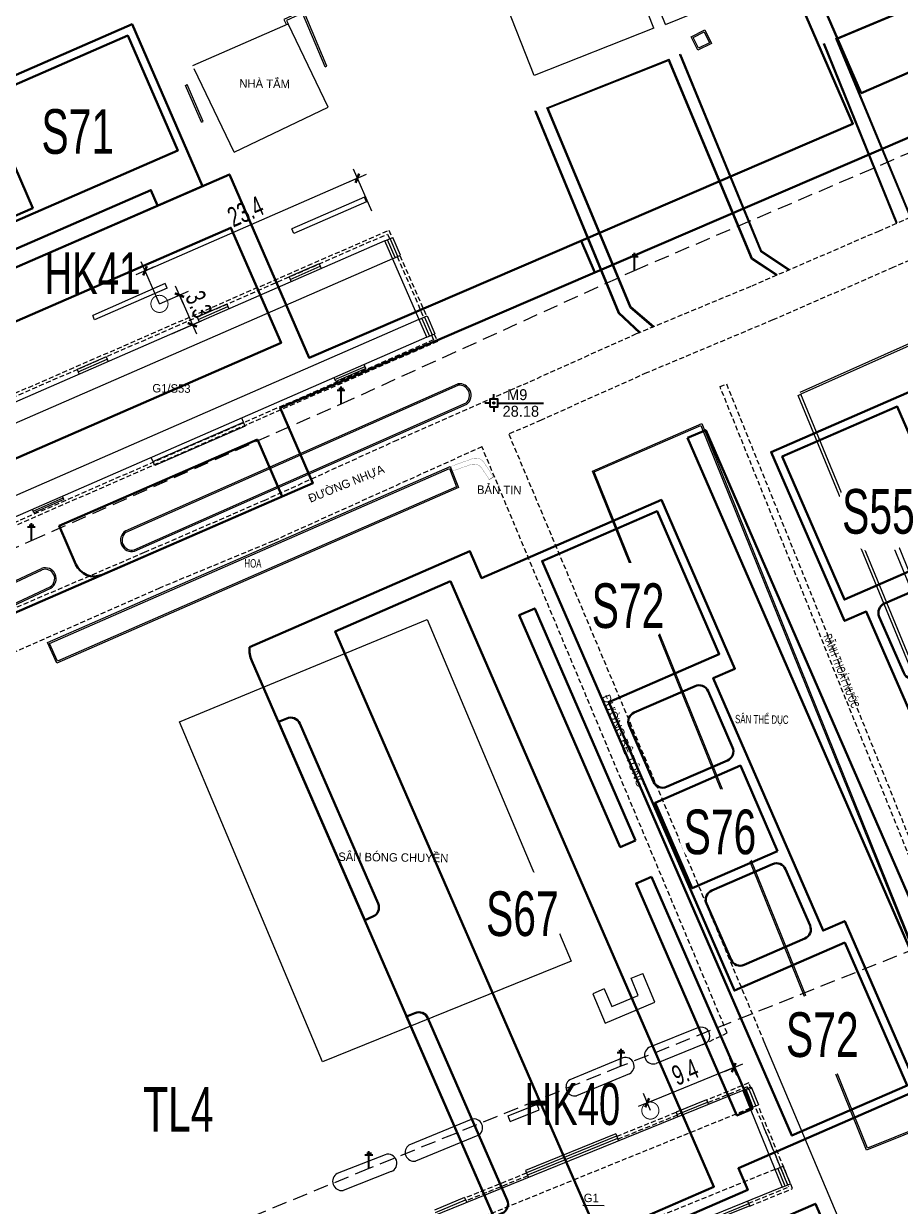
# Model space of a CAD drawing. Header units: inches. Extents: x 496359 to 501064, y 2374078 to 2377203.
# Drawn here: x 498415.7 to 498504.2, y 2376238.9 to 2376358.3 of the extents above; entities that cross this region are included whole.
import ezdxf
from ezdxf.enums import TextEntityAlignment as Align

# ---------------------------------------------------------------- set-up
doc = ezdxf.new("R2010")
doc.units = ezdxf.units.IN
doc.header["$MEASUREMENT"] = 0
doc.linetypes.add('DASHED', pattern=[0.75, 0.5, -0.25])
for name, color, linetype in [('cd', 7, 'Continuous'), ('chu', 6, 'Continuous'), ('MANH', 147, 'Continuous'), ('MOC - DC2', 1, 'Continuous')]:
    doc.layers.add(name, color=color, linetype=linetype)
for name, color, linetype, lineweight in [('EG Text2', 7, 'Continuous', 18), ('ISO', 252, 'Continuous', 20), ('LC Dim', 8, 'Continuous', 18), ('LC Net dam 1', 30, 'Continuous', 30), ('LC Net manh', 239, 'Continuous', 5)]:
    doc.layers.add(name, color=color, linetype=linetype, lineweight=lineweight)
doc.styles.add('dien giai', font='', dxfattribs={"width": 0.8})
doc.styles.add('EG Hai', font='')
doc.styles.add('style1', font='')
doc.styles.get('dien giai').set_extended_font_data('.VnArial NarrowH')
doc.styles.get('EG Hai').set_extended_font_data('.VnArial NarrowH')
doc.styles.get('style1').set_extended_font_data('.VnAvantH')
doc.dimstyles.new('DIM300', dxfattribs={"dimscale": 0.5, "dimtxt": 2, "dimasz": 0.006999999999999999, "dimexe": 1, "dimexo": 0, "dimgap": 0.4, "dimtad": 1, "dimtoh": 1, "dimdec": 1, "dimzin": 1, "dimdsep": 46, "dimtxsty": 'dien giai', "dimblk": 'rowdim', "dimcen": 2.5, "dimclrd": 256, "dimclre": 256, "dimclrt": 2, "dimazin": 0, "dimtfac": 1, "dimtdec": 1, "dimtix": 1, "dimtmove": 2, "dimatfit": 0, "dimldrblk": 'dot leader', "dimfxl": 2, "dimtolj": 1, "dimtzin": 0, "dimlwd": -1, "dimlwe": -1, "dimarcsym": 1})

# ---------------------------------------------------------------- blocks, each defined once
blk = doc.blocks.new('cdien')
at = {"layer": 'cd', "extrusion": (-0.0005186573852502598, 0.0007689855314360053, 0.999999569827792)}
for p, q in [((-0.7965127634761302, 2.784041248790004, -0.002830840675530411), (0.764202508418748, 2.784465769470103, -0.00202169027567578)), ((-0.459985754583613, 3.144412337993913, -0.002933418654703424), (0.4886843127005704, 3.1446703799744, -0.002441582137115539)), ((0, 0), (-0.001049704209435731, 3.504816721539669, -0.002972533856058668))]:
    blk.add_line(p, q, dxfattribs=at)
blk = doc.blocks.new('MOC')
at = {"layer": 'MOC - DC2'}
for points in [[(-0.3999999999650754, 0), (-0.8999999999650754, 0)], [(0, 0.3999999999068677), (0, 0.8999999999068677)], [(0.4000000000232831, 0), (5.02971992577659, 0)], [(0, -0.3999999999068677), (0, -0.8999999999068677)]]:
    blk.add_lwpolyline(points, dxfattribs=at)
blk.add_lwpolyline([(-0.3999999999650754, -0.3999999999068677), (0.4000000000232831, -0.3999999999068677), (0.4000000000232831, 0.3999999999068677), (-0.3999999999650754, 0.3999999999068677)], close=True, dxfattribs=at)
blk.add_circle((0, 0), 0.08684733777688874, dxfattribs=at)
blk = doc.blocks.new('Nền HT mới')
at = {"layer": 'chu', "color": 6, "lineweight": 0, "elevation": -28.37660884582989}
blk.add_lwpolyline([(86.83593699854555, -41.73887448111418), (88.98656588892209, -41.76638144353274)], dxfattribs=at)
at = {"layer": 'MANH', "color": 1, "linetype": 'DASHED', "lineweight": 0, "ltscale": 3, "elevation": -28.37660884582989}
for points in [[(-168.1140522845044, -62.56482511764261), (-148.041446332466, -53.6538078752892), (-128.1698414602388, -44.58520711218807), (-95.89018896611651, -30.64681443065274), (-58.74318896611931, -13.92981443047393), (-28.81618896609416, -1.114814430529805), (3.666811033913291, 13.63718556933236), (31.20181103388768, 25.31418556947392), (62.44381103391515, 39.10918556939941), (92.05397378362704, 52.59126531560105), (119.8372661278163, 64.47791280405727)], [(296.5501003887666, 137.3038621385967), (308.6256717042461, 107.715005951879), (320.9372687472542, 78.75218239793685), (295.2812866328795, 58.9006770201413), (270.4275684173381, 45.08540504094344), (239.6754681673528, 32.37265851576012), (209.7939964049192, 20.25082572078463), (183.9306626702355, 9.59972464474049), (120.589880980614, -15.78127645753193), (90.6886874857637, -27.72484244877342), (65.23246447626025, -38.057124049923), (38.27746444283275, -49.14429930742699), (9.67797595792672, -60.80648998549077), (-18.05310365597961, -71.81673355406019), (-45.97728591854229, -83.1465336392248), (-74.52935717132186, -95.16736007440704)]]:
    blk.add_lwpolyline(points, dxfattribs=at)
at = {"layer": 'MANH', "color": 3, "linetype": 'DASHED', "lineweight": 0, "elevation": -28.37660884582989}
for points in [[(-98.638713735093, -37.35740205790717), (-82.49537188000522, -30.37518253182861), (-70.29444581415282, -25.06378759868312), (-55.31651612568658, -18.51880728924516), (-42.3459438537202, -12.92723256215322), (-29.96829277585039, -7.482086852247448), (-13.22306041302636, -0.06463748548048898), (0.504397392917781, 5.982294562218158), (14.76108287164698, 11.96545302257073), (28.36073019420019, 18.02802093600985), (42.61711679329619, 24.14419409720358), (54.68303068640398, 29.37730931904298), (67.83253812836938, 35.35362708376852), (80.85182030243323, 41.07858976250645), (92.26332963793993, 46.20606562163812), (103.9099954713647, 51.03150932811332), (116.693713293299, 56.55746839888525), (131.7106805241829, 63.02694327565041)], [(123.9450247383838, 55.39311202377212), (118.1336427151155, 52.86775116570425), (106.0070431151007, 47.58140770899263), (93.2586374302673, 42.23601179378238), (82.62393762282318, 37.47963155195248), (79.3644921619607, 36.0582008333331)], [(79.3644921619607, 36.0582008333331), (105.1186826393869, -25.23718634951729)], [(76.65679672535498, 34.78636220650878), (69.09674718574843, 31.37413346575704), (55.58464507828921, 25.27544549707454), (44.12000033067761, 20.528677802944), (29.36316767015251, 13.98987035587561), (16.6999516000551, 8.502373315805016), (1.526464712577763, 1.836884160937188), (-10.85167708212521, -3.490245620774658), (-28.48798058635566, -11.22032451495397), (-40.30091753549186, -16.37866898119319), (-54.26849639380362, -22.43353073350954), (-69.23537582536937, -28.97465205011758), (-80.86277797130879, -34.09236602583769), (-97.07509605591895, -40.97258697595316)], [(98.94430179510255, -25.54024606063831), (101.3995131649472, -24.36655013361815), (76.6511763655626, 34.79979891417679)]]:
    blk.add_lwpolyline(points, dxfattribs=at)
at = {"layer": 'MANH', "lineweight": 0, "elevation": -28.37660884582989}
for points in [[(95.17497522850044, 77.41289543634412), (87.03097199218337, 97.48169162072372)], [(93.99750949856116, 77.01640674652663), (90.86893761816191, 84.96347563894597)], [(119.888987304822, 57.88771235797685), (112.3677748168748, 75.98138204444331), (128.6504348482749, 82.80969913577792), (136.411860603087, 65.08560154954102)], [(119.9813272459478, 57.92609640764204), (112.4983787341671, 75.92771501228344), (128.5983220531534, 82.679407789783), (136.3202584122237, 65.04548872582745)], [(95.17497522850044, 77.41289543634412), (104.899943427944, 81.35932908201721)], [(81.92172291625047, 72.26245697628838), (78.79315103585122, 80.20952586870771)], [(61.0042283579287, 73.1915822787596), (58.6519622082169, 78.79645401978996), (56.66894277767733, 77.90798233909663), (56.92830016860262, 77.38000479335096)], [(60.81981103390444, 73.11418556928766), (58.54681103391795, 78.53018556948882), (56.93981103389979, 77.81018556928393), (57.10781103390491, 77.46818556910512)], [(47.48581103387278, 73.26418556919452), (57.10781103390491, 77.46818556910512)], [(61.12281103391888, 69.06418556947392), (57.10781103390491, 77.46818556910512)], [(93.99750949856116, 77.01640674652663), (81.92172291625047, 72.26245697628838)], [(99.82947392279038, 75.49069610744846), (98.43648123863841, 74.79645451944452), (97.75469754363166, 76.1644504963806), (99.14769022778364, 76.85869208438453), (99.82947392279038, 75.49069610744846)], [(118.4780414184252, 57.33121099457276), (111.1304713236214, 75.43136617722121)], [(118.5706981010781, 57.36882401298863), (111.2231280062742, 75.46897919563708)], [(96.60690087511193, 74.37181856570896), (96.69938798819658, 74.40984663315248)], [(96.60690087511193, 74.37181856570896), (104.7675471071316, 54.52451468858999), (107.612527863942, 52.61328645603862)], [(96.69938798819658, 74.40984663315248), (104.8484963073324, 54.5906038260473), (107.6682919321511, 52.6962947006723)], [(51.63467362215033, 64.53124033980203), (47.61967362213636, 72.93524033943322)], [(60.81981103390444, 73.11418556928766), (61.0042283579869, 73.1915822787596)], [(83.19916541170551, 69.00485315308106), (95.5486434946697, 73.88931331545245)], [(83.33070632862382, 68.94934245752302), (95.49424575717876, 73.76026024477687)], [(106.3853071350068, 52.06988035788891), (103.87487303955, 53.73356005124879), (95.49424575717876, 73.76026024477687)], [(106.4405483791534, 52.15323745081332), (103.9554078060946, 53.80015497556087), (95.5486434946697, 73.88931331545245)], [(46.73981103388815, 71.25418556941804), (46.92323841597408, 71.33390003204477)], [(48.35081103392167, 67.54718556948137), (46.73981103388815, 71.25418556941804)], [(48.5342384159494, 67.6269000321081), (46.92323841591588, 71.33390003204477)], [(51.63467362215033, 64.53124033980203), (61.12281103391888, 69.06418556947392)], [(81.99949311482942, 68.64078246144709), (82.09190730954742, 68.67898739030716)], [(81.99949311482942, 68.64078246144709), (90.41525144799834, 48.28384030744564), (92.5720492068258, 46.24360107764733)], [(82.09190730960563, 68.67898739030716), (90.49949958496018, 48.34179817600307), (92.64076963899879, 46.31624749669936)], [(93.92454576213368, 46.8378717535561), (91.62863605632901, 48.8143961335918), (83.19916541170551, 69.00485315308106)], [(93.9897884279535, 46.91365694062915), (91.71180388884841, 48.87474973401186), (83.33070632856561, 68.94934245752302)], [(48.35081103392167, 67.54718556948137), (48.5342384159494, 67.6269000321081)], [(64.79961738043221, 59.95879421331119), (57.47361738043128, 56.77679421328139)], [(64.99881103390817, 59.50018556922805), (64.79961738043221, 59.95879421331119)], [(64.99881103390817, 59.50018556922805), (57.67281103390724, 56.31818556919825)], [(57.67281103390724, 56.31818556919825), (57.47361738043128, 56.77679421328139)], [(66.84401791298751, 55.5589264747141), (20.98701791296935, 35.56292647443843)], [(66.84401791298751, 55.5589264747141), (67.66899780795666, 55.91865995008629)], [(71.0858110339077, 45.83118556946647), (66.84401791298751, 55.5589264747141)], [(67.90219581692236, 53.88275359379259), (67.11901121150458, 55.67883763270584)], [(68.17718911503198, 54.00266475271565), (67.3940045096142, 55.7987487916289)], [(68.4521824131416, 54.12257591117304), (67.66899780795666, 55.91865995008629)], [(67.62720251823066, 53.76284243580085), (21.7702025182125, 33.76684243552518)], [(67.62720251881274, 53.76284243533519), (68.45218241360726, 54.12257591070738)], [(60.23200349859417, 53.24905538879466), (57.18896750070144, 51.92213588202503)], [(57.29399318068045, 51.68127958098557), (60.33702917863138, 53.00819908682388)], [(60.23200349859417, 53.24905538879466), (60.44205485855218, 52.76734278531876)], [(57.18896750070144, 51.92213588249069), (57.39901886065945, 51.44042327901479)], [(44.67587239697332, 51.25503233861309), (37.3708723969803, 48.04903233837467)], [(44.87681103387604, 50.79718556948137), (37.57181103388302, 47.59118556924295)], [(44.87681103387604, 50.79718556948137), (44.67587239703153, 51.25503233861309)], [(50.91744507966087, 49.18743098801133), (47.90208362311114, 47.87257899850738)], [(48.00710930303194, 47.63172269700226), (51.02247075963987, 48.94657468604055)], [(50.91744507966087, 49.18743098801133), (51.12749643961888, 48.70571838453543)], [(37.57181103388302, 47.59118556924295), (37.37087239703851, 48.04903233837467)], [(47.90208362305293, 47.87257899850738), (48.11213498301095, 47.39086639503148)], [(70.30262642872276, 47.62726960837972), (71.12760632351728, 47.98700308375192)], [(70.57761972683238, 47.74718076683712), (71.36080433201732, 45.95109672792387)], [(70.85261302517483, 47.86709192529452), (71.63579763035978, 46.07100788638127)], [(71.12760632351728, 47.98700308375192), (71.91079092870223, 46.190919044373)], [(127.6452126661361, 48.71160779096317), (108.7508957142172, 40.27227215090898)], [(127.9089940931344, 48.61038455780727), (108.8324611195758, 40.08966030966621)], [(70.30262642866455, 47.62726960837972), (24.44562642864639, 27.63126960810405)], [(71.0858110339077, 45.83118556946647), (25.22881103388954, 25.8351855691908)], [(71.0858110339077, 45.83118556946647), (71.91079092870223, 46.190919044373)], [(38.73678774299788, 43.87604070728776), (35.79353488370998, 42.59263175813612)], [(35.8985605638054, 42.35177545616534), (38.84181342291868, 43.63518440531698)], [(38.73678774293967, 43.87604070728776), (38.94683910289768, 43.39432810381186)], [(64.94702246308316, 42.70198544295636), (64.78127884195874, 43.08208672510591)], [(35.7935348838264, 42.59263175813612), (36.00358624378441, 42.11091915466022)], [(61.82335872069689, 41.5660951053178), (64.86415065249184, 42.89203608403113)], [(64.94702246296674, 42.70198544295636), (61.90623053140462, 41.37604446424302)], [(40.6920695988274, 26.30505298631397), (74.23106959881716, 41.14105298597497)], [(40.76473690383591, 26.17317709088456), (74.27124946151616, 40.99480624770877)], [(61.90623053122999, 41.37604446424302), (61.74048691016378, 41.75614574592691)], [(108.5551135892792, 39.97529970662799), (108.8324611195758, 40.08966030966621)], [(143.9259355788863, -45.80607857979703), (108.5551135892792, 39.97529970662799)], [(144.2032831092411, -45.69171797675881), (108.8324611195758, 40.08966030966621)], [(41.55411666876626, 24.38866591168699), (75.06062922528236, 39.21029506804553)], [(41.60281103390025, 24.24618556950372), (75.14181103389001, 39.08218556916472)], [(43.45402597455995, 33.29443811852616), (52.58609288669413, 37.27648687822875)], [(52.76484335138684, 36.86655688932296), (52.40734242194321, 37.6864168676002)], [(52.76484335121222, 36.86655688932296), (43.63277643931087, 32.88450812962037)], [(43.63277643931087, 32.88450812962037), (43.27527550986724, 33.70436810743195)], [(31.35755429958681, 28.30420475540814), (34.3885853698639, 29.6258894982202)], [(34.4631181157356, 29.45496290637311), (31.43208704574954, 28.13327816309538)], [(34.4631181157356, 29.45496290637311), (34.31405262352655, 29.79681609099862)], [(31.43208704569133, 28.13327816309538), (31.28302155354049, 28.47513134725523)], [(117.8017019807639, 25.71021115960684), (118.2647443931246, 25.89886885037777)], [(121.170239903212, 17.44245425326881), (117.8017019807639, 25.71021115960684)], [(121.633282315689, 17.63111194403973), (118.264744393241, 25.89886885037777)], [(16.14121290855564, 14.98899546912071), (32.21935943630979, 22.51280545717236)], [(16.20478915382864, 14.85313502228018), (32.28293568158279, 22.37694501033184)], [(17.01008826087218, 13.13223602803555), (33.08823478862632, 20.6560460160872)], [(17.07366450614518, 12.99637558119503), (33.15181103389932, 20.52018556924668)], [(87.83009786141793, -20.40268468163777), (89.08435373148404, -23.36196756973732), (94.08885261224805, -21.24379761662203), (92.88476127648482, -18.3501616591202)], [(88.99601591146074, -19.90852457150686), (89.75635656237591, -21.70246720412615), (92.43616182514688, -20.56823116453234), (91.7156251474562, -18.83665916748214)], [(91.7156251474562, -18.83665916748214), (92.88476127648482, -18.3501616591202)], [(88.99601591146074, -19.90852457150686), (87.83009786141793, -20.40268468163777)], [(98.51745095424576, -23.80564513854551), (93.49398963008298, -25.84256593376267)], [(98.94430179510255, -25.54024606063831), (94.25029607909255, -27.44357869081068)], [(105.1186826393869, -25.23718634951729), (114.7621471840002, -48.09438741538543)], [(90.8725185351841, -26.87912432435769), (85.5188459353567, -29.08683596603441)], [(91.537897480016, -28.49576617084313), (86.1842248801886, -30.70347781251985)], [(102.9930501810786, -30.15567323477808), (103.8268745938012, -29.81694495357442)], [(103.8268745938012, -29.81694495357442), (104.5630120830656, -31.62904462922234)], [(102.9930501810786, -30.15567323477808), (69.07103766629461, -43.93596658954266)], [(102.9930501810786, -30.15567323477808), (106.9677969209779, -39.94003741215784)], [(103.2709916519862, -30.04276380786541), (104.0071291414251, -31.85486348397899)], [(103.5489331228937, -29.92985438048709), (104.2850706120998, -31.74195405660066)], [(79.28994215332659, -32.71447027480099), (82.21389775077569, -31.56377106817308)], [(79.51375443657616, -33.28318290976677), (82.43771003402526, -32.13248370313886)], [(82.43771003402526, -32.13248370313886), (82.2138977508921, -31.56377106817308)], [(99.31946944073297, -31.10644704388324), (96.24550022953645, -32.35519953077528)], [(96.34256669873594, -32.58654857572037), (99.41653590999067, -31.33779608882833)], [(99.31946944073297, -31.10644704388324), (99.51360237930658, -31.5691451328421)], [(103.7291876705176, -31.96777291089165), (104.5630120830656, -31.62904462922234)], [(75.57530610595586, -33.08276068052146), (69.28725137404854, -35.6757865651125)], [(79.51375443657616, -33.28318290976677), (79.28994215332659, -32.71447027480099)], [(96.24550022953645, -32.35519953077528), (96.43963316811005, -32.8178976201998)], [(90.15548632684386, -34.54645898105446), (81.05236240098475, -38.24446239653844)], [(90.15548632684386, -34.54645898105446), (90.44290421583446, -35.25397608388084)], [(76.24068505078776, -34.6994025270069), (69.95263031888044, -37.29242841159794)], [(90.24957751617058, -34.77807687368113), (81.14645359036967, -38.47608028916511)], [(90.3436687055555, -35.00969476584214), (81.2405447797546, -38.70769818132612)], [(66.89261866867764, -36.64824078330639), (62.05388170225069, -38.55151311546433)], [(106.2316594313643, -38.1279377355786), (107.0654838439123, -37.78920945390928)], [(107.2457383916526, -39.82712798431385), (106.5096009022136, -38.01502830820027)], [(107.5236798623273, -39.71421855740118), (106.7875423731211, -37.90211888128761)], [(107.8016213331766, -39.60130913002286), (107.0654838439123, -37.78920945390928)], [(67.48682673671738, -38.35597986547145), (62.64808977023222, -40.25925219716373)], [(81.05236240086833, -38.24446239653844), (81.33978028991714, -38.95197949936482)], [(106.9677969209779, -39.94003741215784), (73.04578440619389, -53.72033076692242)], [(106.9677969208615, -39.94003741215784), (107.8016213331766, -39.60130913002286)], [(74.90575130261004, -40.9836423504712), (71.86806504283322, -42.25815584748852)], [(71.9651315119163, -42.48950489243362), (75.00281777169312, -41.21499139495063)], [(74.90575130261004, -40.9836423504712), (75.11440237064835, -41.48094307264182)], [(100.5070491369161, -42.8354147202881), (103.5808189323334, -41.58674324262756)], [(103.6752439520251, -41.81918290309477), (103.4863939125253, -41.35430358262602)], [(103.6752439520251, -41.81918290309477), (100.6014741564913, -43.06785438028965)]]:
    blk.add_lwpolyline(points, dxfattribs=at)
for points in [[(99.6283148953271, 75.55803885538262), (98.50382398633974, 74.9976135468496), (97.95585657109496, 76.09710774844643), (99.08034748008231, 76.65753305697945)], [(115.4685741052426, -36.18044763902071), (87.79955290433008, 32.33401900757235), (98.8399741488438, 37.1442148186652), (126.6115999207877, -31.71459221426267)], [(115.5516396537469, -35.98555877391118), (87.99330775021099, 32.25481728878003), (98.75853405887483, 36.9451135512827), (126.4162595936259, -31.63128169538322)], [(73.45710260188662, 32.78148333164063), (74.2843162263789, 30.68173224613201), (33.75240218057752, 12.96365185449031), (32.80271254608397, 15.02696632355583)], [(73.37456561724412, 32.58175754355398), (74.09176298126567, 30.76126535277945), (33.82714121795016, 13.16002884175759), (33.00293070672069, 14.95072488760707)], [(85.66709871218063, -17.10475204424802), (60.55681709759392, -27.28744570730123), (46.14760172943807, 7.035642986131279), (71.13767101336725, 17.35888555733618)]]:
    blk.add_lwpolyline(points, close=True, dxfattribs=at)
at = {"layer": 'MANH', "color": 5, "linetype": 'DASHED', "lineweight": 0, "elevation": -28.37660884582989}
for points in [[(20.23322485684639, 35.23423410574105), (19.90453248814902, 35.98802716186401), (67.2691186004713, 56.64141189953443), (67.59781096916868, 55.88761884341147)], [(20.50821815507243, 35.35414526419845), (20.29943694477424, 35.83294502221179), (67.11403646058625, 56.24650744296741), (67.32281767088443, 55.76770768495408)], [(68.10600227636041, 53.97162364557516), (70.78142618650327, 47.8360508186197)], [(68.38099557458645, 54.09153480403256), (71.05641948478751, 47.9559619770771)], [(71.83960409026349, 46.15987793769818), (72.16538544424566, 45.41276073683184), (24.80393777700829, 24.752178575789), (24.47501797770838, 25.50649320049342)], [(71.56461079174642, 46.03996677970645), (71.77049920760783, 45.56780109223109), (24.95900169399556, 25.14712482312825), (24.75001127599262, 25.62640435895082)], [(137.7710178493335, -51.22290714602786), (100.6805949793825, 40.85597841017079), (101.3292255031456, 41.13570585515481), (138.4196483731548, -50.94317970057818)], [(103.8411432835901, -30.02233850262928), (103.5871914061181, -29.40994114713612), (99.33178553038033, -31.13580131582785)], [(103.8411432834737, -30.02233850262928), (103.5871914060017, -29.40994114713612), (99.33178553038033, -31.13580131582785)], [(103.5633191939023, -30.13555147085208), (103.4240969713474, -29.79982124600429), (99.44786179543462, -31.41245846874881)], [(103.6789899830519, -41.82840425293762), (108.0068651859228, -40.06785224942359), (104.5922198589005, -31.83353719446677)], [(103.6789899829355, -41.82840425293762), (108.0068651858064, -40.06785224942359), (104.5922198587841, -31.83353719446677)], [(106.8354329320182, -38.02615586301181), (104.3143957690963, -31.94675016315523)], [(96.25708262512217, -32.38280511094126), (90.26394181070373, -34.81343648215625)], [(96.37315889029287, -32.65946226386222), (90.37685125635926, -35.09137799829114)], [(107.5175011038127, -39.67314940184224), (104.9964639408909, -33.59374370152)], [(81.15870443144104, -38.50623735232148), (74.92676192918316, -41.03371925517786)], [(81.15870443132462, -38.50623735232148), (74.92676192918316, -41.03371925517786)], [(81.27161387686374, -38.78417886845637), (75.04283819406282, -41.31037640856448)], [(103.5657791461608, -41.55058539431411), (107.6141645063226, -39.90404375787693), (107.5865095073286, -39.83735455531496)], [(103.5657791460444, -41.55058539431411), (107.6141645062062, -39.90404375787693), (107.5865095072122, -39.83735455531496)]]:
    blk.add_lwpolyline(points, dxfattribs=at)
at = {"layer": 'MANH', "lineweight": 0, "const_width": 0.02, "elevation": -28.37660884582989}
blk.add_lwpolyline([(77.81218642328622, 31.74370064301547), (76.86948153644789, 33.18826787866783, 0.3471760060245272), (75.69475275441528, 33.58316349791494), (73.45710260188662, 32.78148333164063), (73.64046194003186, 32.31605462212246), (75.49176489224647, 32.97931865271312, -0.347176006042426), (76.6664936744537, 32.58442303346601), (77.3934601657138, 31.47044559516144)], format="xyb", dxfattribs=at)
at = {"layer": 'MANH', "lineweight": 0, "const_width": 0.05, "elevation": -28.37660884582989}
blk.add_lwpolyline([(77.3934601657138, 31.47044559516144), (77.81218642328622, 31.74370064301547)], dxfattribs=at)
at = {"layer": 'MANH', "linetype": 'DASHED', "lineweight": 0, "elevation": -28.37660884582989}
for points in [[(103.7291876705176, -31.96777291089165), (69.8071751557336, -45.7480662661219)], [(106.2316594314807, -38.1279377355786), (72.3096469167549, -51.90823109080884)]]:
    blk.add_lwpolyline(points, dxfattribs=at)
at = {"layer": 'MANH', "lineweight": 0}
for centre, radius, start, end in [((74.38280295307504, 39.97730507835877, -0.04860884582988945), 1.173597973445519, 310.2959613224001, 97.42851054468322), ((74.38280295307504, 39.97730507835877, -0.04860884582988945), 1.023597973445519, 311.4678510638464, 96.25662087134614), ((41.32242631848658, 25.35302445799243, -0.04860884582988945), 1.141800294603896, 123.5093222597845, 284.215149615245), ((41.32242631848658, 25.35302445799243, -0.04860884582988945), 0.9918002946038958, 124.2150153807496, 284.215149615245), ((32.58491113497166, 21.46938480943572, -28.37660884582989), 1.105601507107208, 300.8473446432219, 109.3073847670272), ((32.58491113497166, 21.46938480943572, -28.37660884582989), 0.9556015071072078, 300.8473446432219, 109.3073847670272), ((98.76599386218459, -24.66430388349909, 0.995391154170111), 0.8939062686092394, 281.5059971941708, 106.1433412250534), ((93.95286726218637, -26.60493870643768, 1.04139115417011), 0.8898207264304763, 121.0440362513523, 289.5273635414014), ((91.13848591200531, -27.71490678988266, 1.052391154170113), 0.877080939898485, 297.0898600084726, 107.6524021200653), ((86.02988018613996, -29.82175358110908, 0.9923911541701109), 0.8951312226812675, 124.8133084115026, 279.9289537230785), ((75.84127348277707, -33.91854314604643, 30.81539115417012), 0.877080939898485, 297.0898600084726, 107.6524021200653), ((69.7982856248318, -36.41070418018717, 1.159391154170113), 0.8951312226812675, 124.8133084115026, 279.9289537230785), ((67.16955425742071, -37.50912793824318, 1.054391154170112), 0.9043340164883956, 290.5384266993877, 107.8322709973057), ((62.50708570762527, -39.35106764832381, 1.054391154170112), 0.9190654610664845, 119.5454591824967, 278.8252385068246)]:
    blk.add_arc(centre, radius, start, end, dxfattribs=at)
at = {"layer": 'MOC - DC2', "lineweight": 0}
for p in [(77.85081103392167, 39.20418556913864, -0.1966088458298891), (77.85281103390025, 39.20418556913864, -0.1836088458298875)]:
    blk.add_point(p, dxfattribs=at)
at = {"layer": 'cd', "lineweight": 0, "xscale": 0.5, "yscale": 0.5, "zscale": 0.5}
for p, rotation in [((92.05397378362704, 52.59126531560105, -0.5446088458298881), 0.152441407077486), ((62.44381103391515, 39.10918556939941, -0.1786088458298885), 0.152441407077486), ((31.20181103388768, 25.31418556947392, -0.06160884582988757), 0.152441407077486), ((90.6886874857637, -27.72484244877342, 1.135391154170112), 359.2672157837458), ((65.23246447626025, -38.057124049923, 1.140391154170111), 359.2672157837458)]:
    blk.add_blockref('cdien', p, dxfattribs=dict(at, rotation=rotation))
at = {"layer": 'MOC - DC2', "lineweight": 0}
blk.add_blockref('MOC', (77.85281103390025, 39.20418556913864, -0.1836088458298875), dxfattribs=at)
at = {"layer": 'chu', "color": 6, "lineweight": 0, "style": 'style1'}
for s, rotation, p in [('nhµ t¾m', 359.2672157837458, (52.16577201866767, 71.03467685863507, -1.619608845829887)), ('G1/S53', 359.2672157837458, (43.38973861147406, 40.27747146872935, -28.37660884582989)), ('§¦êNG NHùA ', 22.16117876142065, (59.34586010920339, 29.12783603318167, -28.37660884582989)), ('b¶n tin', 359.2672157837458, (76.15307655802917, 30.04624722333756, -28.37660884582989)), ('§¦êNG B£ T¤NG', 291.3378772764211, (88.75085711019801, 9.578907298335253, -28.37660884582989)), ('S¢N BãNG CHUYÒN', 359.2672157837458, (62.14923861751322, -7.00037128623444, -28.37660884582989)), ('G1', 359.2672157837458, (86.92524464027247, -41.42545917868483, -28.37660884582989))]:
    blk.add_text(s, height=0.85, rotation=rotation, dxfattribs=at).set_placement(p)
at = {"layer": 'chu', "color": 6, "lineweight": 0, "style": 'style1', "width": 0.7}
for s, rotation, p in [('HOA', 359.2672157837458, (52.67992777168274, 22.6107666845819, -28.37660884582989)), ('R·NH THO¸T N¦íC', 291.3746522492688, (111.102904917735, 15.68635893421379, -28.37660884582989)), ('S¢N THÓ DôC', 359.2672157837458, (102.197294119168, 6.886160093770741, -28.37660884582989))]:
    blk.add_text(s, height=0.85, rotation=rotation, dxfattribs=at).set_placement(p)
at = {"layer": 'MOC - DC2', "lineweight": 0, "style": 'style1'}
for s, p in [('M9', (79.19293372461561, 39.49723379541319, -0.1836088458298875)), ('28.18', (78.73947835824674, 37.8159801246984, -0.1836088458298875))]:
    blk.add_text(s, height=1.1, dxfattribs=at).set_placement(p)
blk = doc.blocks.new('rowdim')
blk.add_line((-200, 7.105427357601002e-15), (200, 7.105427357601002e-15))
at = {"const_width": 50}
blk.add_lwpolyline([(-70.71067811865474, -70.71067811865474), (70.71067811865476, 70.71067811865476)], dxfattribs=at)
blk = doc.blocks.new('*D333')
at = {"layer": 'Defpoints', "color": 0, "transparency": 16777216}
for p in [(498487.3563162413, 2376252.911192539), (498487.6754878411, 2376252.125509482), (498478.9463429808, 2376248.579429283)]:
    blk.add_point(p, dxfattribs=at)
at = {"layer": 'LC Dim', "transparency": 16777216}
for p, q in [((498487.6754878411, 2376252.125509482), (498486.9799514838, 2376253.837664108)), ((498478.6318037388, 2376249.366994163), (498487.3516838836, 2376252.909310715)), ((498478.9463429808, 2376248.579429283), (498478.2508066235, 2376250.291583909))]:
    blk.add_line(p, q, dxfattribs=at)
at = {"layer": 'LC Dim', "transparency": 16777216, "xscale": 0.005, "yscale": 0.005, "zscale": 0.005}
for p, rotation in [((498487.3563162413, 2376252.911192539), 22.10868832449132), ((498478.627171381, 2376249.365112339), 202.1086883244914)]:
    blk.add_blockref('rowdim', p, dxfattribs=dict(at, rotation=rotation))
at = {"layer": 'LC Dim', "color": 2, "transparency": 16777216, "insert": (498482.4568745509, 2376252.454803782), "char_height": 2, "attachment_point": 5, "rotation": 22.10868832449132, "style": 'dien giai'}
blk.add_mtext('\\A1;9.4', dxfattribs=at)
blk = doc.blocks.new('dot leader')
at = {"const_width": 50}
blk.add_lwpolyline([(-25, 0, 1), (25, 0, 1)], format="xyb", close=True, dxfattribs=at)
blk = doc.blocks.new('*D346')
at = {"layer": 'Defpoints', "color": 0, "transparency": 16777216}
for p in [(498449.3789553239, 2376342.661849706), (498450.8345545469, 2376339.3237114), (498429.4072185791, 2376329.980295781)]:
    blk.add_point(p, dxfattribs=at)
at = {"layer": 'LC Dim', "transparency": 16777216}
for p, q in [((498427.9562025778, 2376333.320432606), (498449.3743721023, 2376342.659851187)), ((498450.8345545469, 2376339.3237114), (498448.9792514625, 2376343.578494034)), ((498429.4072185791, 2376329.980295781), (498427.5519154947, 2376334.235078415))]:
    blk.add_line(p, q, dxfattribs=at)
at = {"layer": 'LC Dim', "transparency": 16777216, "xscale": 0.005, "yscale": 0.005, "zscale": 0.005}
for p, rotation in [((498449.3789553239, 2376342.661849706), 23.5596667337959), ((498427.9516193562, 2376333.318434087), 203.5596667337959)]:
    blk.add_blockref('rowdim', p, dxfattribs=dict(at, rotation=rotation))
at = {"layer": 'LC Dim', "color": 2, "transparency": 16777216, "insert": (498438.0969771568, 2376339.293452562), "char_height": 2, "attachment_point": 5, "rotation": 23.559666733795893, "style": 'dien giai'}
blk.add_mtext('\\A1;23.4', dxfattribs=at)
blk = doc.blocks.new('*D347')
at = {"layer": 'Defpoints', "color": 0, "transparency": 16777216}
for p in [(498429.4072185791, 2376329.980295781), (498430.7118709112, 2376326.988325287), (498432.7280240048, 2376327.867471268)]:
    blk.add_point(p, dxfattribs=at)
at = {"layer": 'LC Dim', "transparency": 16777216}
for p, q in [((498429.4072185791, 2376329.980295781), (498432.3400160001, 2376331.259145623)), ((498431.4253701919, 2376330.85485854), (498432.7260254856, 2376327.872054489)), ((498430.7118709112, 2376326.988325287), (498433.6446683322, 2376328.26717513))]:
    blk.add_line(p, q, dxfattribs=at)
at = {"layer": 'LC Dim', "transparency": 16777216, "xscale": 0.005, "yscale": 0.005, "zscale": 0.005}
for p, rotation in [((498431.4233716727, 2376330.859441762), 113.5596667332748), ((498432.7280240048, 2376327.867471268), 293.5596667332748)]:
    blk.add_blockref('rowdim', p, dxfattribs=dict(at, rotation=rotation))
at = {"layer": 'LC Dim', "color": 2, "transparency": 16777216, "insert": (498433.3790085047, 2376329.931766699), "char_height": 2, "attachment_point": 5, "rotation": 293.5596667332748, "style": 'dien giai'}
blk.add_mtext('\\A1;3.3', dxfattribs=at)

msp = doc.modelspace()

# ---------------------------------------------------------------- linework, layer by layer
at = {"layer": 'LC Net dam 1'}
for points in [[(498566.7538984325, 2376377.468020435), (498564.152776825, 2376376.336100973), (498556.8985626468, 2376393.006097273), (498554.1890003849, 2376391.826988135), (498546.2883745632, 2376409.98242165), (498529.2516084112, 2376402.568601734), (498530.2052666912, 2376400.377119706), (498504.7326189048, 2376389.292291647), (498503.7789606247, 2376391.483773675), (498486.7421944726, 2376384.069953759), (498494.6428202945, 2376365.914520244), (498492.1349851606, 2376364.823195876), (498499.3909195958, 2376348.149246469), (498471.9497484446, 2376336.349301678), (498473.3463375097, 2376333.139976177), (498505.1052808123, 2376346.796600945), (498508.3155842104, 2376339.419406882), (498512.5475333432, 2376341.348360585), (498569.2620033376, 2376366.742654558, 0.4111373137576501), (498570.2785179862, 2376369.366042076)], [(498439.296055913, 2376316.278069825), (498419.2883925866, 2376307.571416724), (498420.9806187782, 2376303.682724764, 0.4142135623745352), (498423.6125451235, 2376302.646885147), (498441.7863254684, 2376310.555494884)], [(498505.8338489066, 2376292.222388854), (498511.9681308389, 2376294.891819259, 0.4142135623752672), (498512.4860506477, 2376296.207782432), (498510.0161035695, 2376301.883656846, 0.4142135623729086), (498508.7001403968, 2376302.401576655), (498502.5658584645, 2376299.732146251, 0.4142135623718276), (498502.0479386558, 2376298.416183078), (498504.5178857339, 2376292.740308663, 0.4142135623723833)], [(498450.1172144391, 2376267.785556813), (498441.4105613385, 2376287.79322014), (498442.2449780948, 2376288.15632987, -0.4142135623730815), (498443.5609412675, 2376287.638410062), (498451.4695510042, 2376269.464629716, -0.4142135623740037), (498450.9516311955, 2376268.148666544)], [(498463.1452723555, 2376237.847417143), (498454.3508344849, 2376258.056807597), (498455.1852512413, 2376258.419917328, -0.4142135623707277), (498456.5012144138, 2376257.901997519), (498464.4976089206, 2376239.526490046, -0.4142135623787375), (498463.9796891119, 2376238.210526873)], [(498480.1668044711, 2376218.555830504), (498478.1462362949, 2376217.67654941), (498475.0526013603, 2376224.785642365), (498491.5608421907, 2376231.969466077, 0.4142137002756705), (498492.5966814324, 2376234.601393286), (498491.399615467, 2376237.352216331), (498495.5992139939, 2376239.179738462), (498496.7962807107, 2376236.428913691, 0.4142134244698344), (498499.4282066803, 2376235.393074937), (498525.2398513742, 2376246.625422894), (498531.2671646768, 2376232.77481303), (498519.9432034501, 2376227.847011091), (498520.8968654102, 2376225.655520606), (498484.0541443224, 2376209.622824206)]]:
    msp.add_lwpolyline(points, format="xyb", close=True, dxfattribs=at)
for points in [[(498561.3213396387, 2376377.830411335), (498500.2255281153, 2376351.243596666), (498495.1659331879, 2376362.870414767), (498556.2617447113, 2376389.457229437)], [(498380.5830751971, 2376299.452838907), (498441.6788867205, 2376326.039653577), (498436.6192917931, 2376337.666471679), (498375.5234802697, 2376311.079657009)]]:
    msp.add_lwpolyline(points, close=True, dxfattribs=at)
msp.add_lwpolyline([(498378.7366460973, 2376317.930827882), (498378.0582845315, 2376319.48968519), (498428.5358204521, 2376341.455788251), (498429.2141820177, 2376339.896930942)], dxfattribs=at)
at = {"layer": 'LC Net dam 1', "const_width": 0.1}
for points in [[(498428.5436197067, 2376329.980295781, 1), (498430.2708174513, 2376329.980295781, 1)], [(498478.0827441085, 2376248.579429283, 1), (498479.8099418531, 2376248.579429283, 1)]]:
    msp.add_lwpolyline(points, format="xyb", close=True, dxfattribs=at)

# ---------------------------------------------------------------- block references
at = {"layer": 'LC Net manh'}
msp.add_blockref('Nền HT mới', (498385.2951889661, 2376280.772814431, 2.924608845829887), dxfattribs=at)

# ---------------------------------------------------------------- texts
at = {"layer": 'EG Text2', "style": 'EG Hai', "width": 0.8}
for s, p in [('hk41', (498422.6437296949, 2376333.080546321, 112.2880040927175)), ('hk40', (498471.0733659518, 2376249.239795842, 112.2880040927175))]:
    msp.add_text(s, height=4.224421042167349, rotation=1.85823553869546e-09, dxfattribs=at).set_placement(p, align=Align.MIDDLE_CENTER)

# ---------------------------------------------------------------- dimensions: what is measured, and where the dimension line sits
at = {"layer": 'LC Dim'}
for p1, p2, distance, picture, middle in [((498429.407218579, 2376329.980295781, -25.452), (498450.8345545468, 2376339.3237114, -25.452), 3.6416941727789567, '*D346', (498438.0969771568, 2376339.293452562, -25.452)), ((498429.407218579, 2376329.980295781, -25.452), (498430.7118709112, 2376326.988325287, -25.452), 2.199493339935371, '*D347', (498433.3790085047, 2376329.931766699, -25.452)), ((498478.9463429808, 2376248.579429283, -25.452), (498487.6754878411, 2376252.125509482, -25.452), 0.8480379570345528, '*D333', (498482.4568745509, 2376252.454803782, -25.452))]:
    dim = msp.add_aligned_dim(p1=p1, p2=p2, distance=distance, dimstyle='DIM300', override={"dimscale": 1, "dimasz": 0.005, "dimpost": ''}, dxfattribs=at)
    dim.commit()
    dim.dimension.update_dxf_attribs({"geometry": picture, "text_midpoint": middle})

# ---------------------------------------------------------------- next in the draw order: wipeouts: each hides what was drawn before it
at = {"ltscale": 500}
for points, z in [([(498418.2498130077, 2376344.437649626), (498417.78388130746, 2376344.9880513647), (498417.5320571843, 2376345.388410309), (498417.298736808, 2376345.8825729787), (498417.12916432513, 2376346.4097090117), (498417.03600948164, 2376346.903191993), (498417.0028533995, 2376347.34320686), (498417.0234502051, 2376347.8698412506), (498417.084325194, 2376348.2738988777), (498417.24228869006, 2376348.848785105), (498417.36741682637, 2376349.1634262893), (498417.59080726467, 2376349.596728329), (498417.8562834443, 2376349.993317608), (498418.23628010455, 2376350.431251354), (498418.6415486103, 2376350.789435136), (498419.1126206059, 2376351.1068174574), (498419.5682684956, 2376351.335770095), (498420.00339847215, 2376351.49496998), (498420.39767304785, 2376351.5948251826), (498420.9039949467, 2376351.666015331), (498421.3368069674, 2376351.6782343476), (498421.74971951265, 2376351.648561409), (498422.2893109202, 2376351.547351688), (498422.7010131976, 2376351.419496738), (498423.08383309183, 2376351.2571613626), (498423.6719274755, 2376350.912052675), (498423.93209219375, 2376350.714370125), (498424.229881069, 2376350.4447834897), (498424.48360889376, 2376350.1688027508), (498424.7480646835, 2376349.819057153), (498424.9942160496, 2376349.4075404797), (498425.15370272985, 2376349.067085459), (498425.2817919104, 2376348.715735032), (498425.39740503527, 2376348.263668234), (498425.45703737496, 2376347.8619546825), (498425.47496090067, 2376347.281451041), (498425.41787539335, 2376346.730025209), (498425.3203677713, 2376346.2961993697), (498425.2051922196, 2376345.945305054), (498425.007180403, 2376345.4998477716), (498424.7874476689, 2376345.122543857), (498424.5815685033, 2376344.8345691105), (498424.24341320473, 2376344.4511825256), (498423.98079576716, 2376344.208738667), (498423.5724092833, 2376343.902732885), (498423.29307819024, 2376343.7336627482), (498423.04237525153, 2376343.6055151164), (498422.73885622894, 2376343.4770413483), (498422.39056075644, 2376343.3622985934), (498422.057234088, 2376343.282660026), (498421.70979264035, 2376343.2292258916), (498421.35877658264, 2376343.204759281), (498421.0704617816, 2376343.2064765007), (498420.6375664073, 2376343.246103553), (498420.2733842321, 2376343.314757415), (498419.86797405925, 2376343.431268885), (498419.4736622107, 2376343.5886450284), (498418.9973877808, 2376343.844955545), (498418.7772902119, 2376343.991936785), (498418.47151846206, 2376344.2321552644)], -292.376608846186), ([(498499.05332935305, 2376306.103929545), (498498.5873976528, 2376306.6543312836), (498498.33557352965, 2376307.054690228), (498498.10225315334, 2376307.5488528977), (498497.93268067046, 2376308.0759889307), (498497.839525827, 2376308.569471912), (498497.8063697448, 2376309.009486779), (498497.82696655043, 2376309.5361211696), (498497.88784153934, 2376309.9401787966), (498498.0458050354, 2376310.515065024), (498498.1709331717, 2376310.8297062083), (498498.39432361, 2376311.263008248), (498498.6597997896, 2376311.659597527), (498499.0397964499, 2376312.097531273), (498499.4450649556, 2376312.455715055), (498499.91613695124, 2376312.7730973763), (498500.37178484094, 2376313.0020500137), (498500.8069148175, 2376313.161249899), (498501.2011893932, 2376313.2611051016), (498501.707511292, 2376313.33229525), (498502.1403233127, 2376313.3445142666), (498502.553235858, 2376313.314841328), (498503.09282726556, 2376313.213631607), (498503.50452954293, 2376313.085776657), (498503.88734943717, 2376312.9234412815), (498504.4754438208, 2376312.578332594), (498504.7356085391, 2376312.380650044), (498505.0333974143, 2376312.1110634087), (498505.2871252391, 2376311.8350826697), (498505.55158102885, 2376311.485337072), (498505.79773239495, 2376311.0738203987), (498505.9572190752, 2376310.733365378), (498506.08530825574, 2376310.382014951), (498506.2009213806, 2376309.929948153), (498506.2605537203, 2376309.5282346015), (498506.278477246, 2376308.94773096), (498506.2213917387, 2376308.396305128), (498506.12388411665, 2376307.9624792887), (498506.0087085649, 2376307.611584973), (498505.8106967483, 2376307.1661276906), (498505.59096401423, 2376306.788823776), (498505.3850848486, 2376306.5008490295), (498505.04692955007, 2376306.1174624446), (498504.7843121125, 2376305.875018586), (498504.37592562864, 2376305.569012804), (498504.0965945356, 2376305.399942667), (498503.84589159687, 2376305.2717950353), (498503.5423725743, 2376305.1433212673), (498503.19407710177, 2376305.0285785124), (498502.86075043335, 2376304.948939945), (498502.5133089857, 2376304.8955058106), (498502.16229292797, 2376304.8710392), (498501.8739781269, 2376304.8727564197), (498501.44108275266, 2376304.912383472), (498501.0769005774, 2376304.981037334), (498500.6714904046, 2376305.097548804), (498500.277178556, 2376305.2549249474), (498499.80090412614, 2376305.511235464), (498499.5808065572, 2376305.658216704), (498499.2750348074, 2376305.8984351833)], -258.7596091633973), ([(498473.7796280029, 2376296.5894684917), (498473.31369630265, 2376297.1398702306), (498473.0618721795, 2376297.540229175), (498472.8285518032, 2376298.0343918446), (498472.6589793203, 2376298.5615278776), (498472.5658244768, 2376299.055010859), (498472.5326683947, 2376299.495025726), (498472.5532652003, 2376300.0216601165), (498472.6141401892, 2376300.4257177436), (498472.77210368525, 2376301.000603971), (498472.89723182155, 2376301.3152451552), (498473.12062225986, 2376301.748547195), (498473.38609843946, 2376302.1451364737), (498473.76609509974, 2376302.58307022), (498474.1713636055, 2376302.941254002), (498474.6424356011, 2376303.2586363233), (498475.0980834908, 2376303.4875889607), (498475.53321346734, 2376303.646788846), (498475.92748804303, 2376303.7466440485), (498476.43380994187, 2376303.817834197), (498476.8666219626, 2376303.8300532135), (498477.27953450783, 2376303.800380275), (498477.8191259154, 2376303.699170554), (498478.2308281928, 2376303.571315604), (498478.613648087, 2376303.4089802285), (498479.2017424707, 2376303.063871541), (498479.46190718893, 2376302.866188991), (498479.75969606417, 2376302.5966023556), (498480.01342388894, 2376302.3206216167), (498480.2778796787, 2376301.970876019), (498480.5240310448, 2376301.5593593456), (498480.68351772503, 2376301.218904325), (498480.8116069056, 2376300.867553898), (498480.92722003045, 2376300.4154871), (498480.98685237014, 2376300.0137735484), (498481.00477589585, 2376299.433269907), (498480.94769038854, 2376298.881844075), (498480.8501827665, 2376298.4480182356), (498480.73500721477, 2376298.09712392), (498480.5369953982, 2376297.6516666375), (498480.3172626641, 2376297.274362723), (498480.1113834985, 2376296.9863879764), (498479.7732281999, 2376296.6030013915), (498479.51061076234, 2376296.360557533), (498479.1022242785, 2376296.054551751), (498478.8228931854, 2376295.885481614), (498478.5721902467, 2376295.7573339823), (498478.2686712241, 2376295.6288602143), (498477.9203757516, 2376295.5141174593), (498477.5870490832, 2376295.434478892), (498477.23960763554, 2376295.3810447576), (498476.8885915778, 2376295.356578147), (498476.60027677676, 2376295.3582953666), (498476.1673814025, 2376295.397922419), (498475.80319922726, 2376295.466576281), (498475.39778905443, 2376295.5830877507), (498475.0034772059, 2376295.7404638943), (498474.527202776, 2376295.996774411), (498474.30710520706, 2376296.143755651), (498474.00133345724, 2376296.3839741303)], -292.376608846186), ([(498483.0552365366, 2376273.759490423), (498482.58930483635, 2376274.3098921617), (498482.3374807132, 2376274.710251106), (498482.1041603369, 2376275.204413776), (498481.934587854, 2376275.7315498088), (498481.84143301053, 2376276.22503279), (498481.8082769284, 2376276.665047657), (498481.828873734, 2376277.1916820477), (498481.8897487229, 2376277.5957396748), (498482.04771221895, 2376278.1706259022), (498482.17284035526, 2376278.4852670864), (498482.39623079356, 2376278.918569126), (498482.66170697316, 2376279.315158405), (498483.04170363344, 2376279.753092151), (498483.4469721392, 2376280.111275933), (498483.9180441348, 2376280.4286582544), (498484.3736920245, 2376280.657610892), (498484.80882200104, 2376280.816810777), (498485.20309657673, 2376280.9166659797), (498485.70941847557, 2376280.9878561283), (498486.1422304963, 2376281.0000751447), (498486.55514304154, 2376280.9704022063), (498487.0947344491, 2376280.869192485), (498487.5064367265, 2376280.741337535), (498487.8892566207, 2376280.5790021596), (498488.4773510044, 2376280.2338934722), (498488.73751572263, 2376280.036210922), (498489.03530459787, 2376279.766624287), (498489.28903242265, 2376279.490643548), (498489.5534882124, 2376279.14089795), (498489.7996395785, 2376278.7293812768), (498489.95912625873, 2376278.388926256), (498490.0872154393, 2376278.0375758293), (498490.20282856416, 2376277.585509031), (498490.26246090385, 2376277.1837954796), (498490.28038442956, 2376276.603291838), (498490.22329892224, 2376276.051866006), (498490.1257913002, 2376275.618040167), (498490.01061574847, 2376275.267145851), (498489.8126039319, 2376274.8216885687), (498489.5928711978, 2376274.444384654), (498489.3869920322, 2376274.1564099076), (498489.0488367336, 2376273.7730233227), (498488.78621929605, 2376273.530579464), (498488.3778328122, 2376273.224573682), (498488.0985017191, 2376273.0555035453), (498487.8477987804, 2376272.9273559134), (498487.5442797578, 2376272.7988821454), (498487.1959842853, 2376272.6841393905), (498486.8626576169, 2376272.604500823), (498486.51521616924, 2376272.5510666887), (498486.1642001115, 2376272.526600078), (498485.87588531047, 2376272.528317298), (498485.4429899362, 2376272.56794435), (498485.07880776096, 2376272.636598212), (498484.67339758814, 2376272.753109682), (498484.2790857396, 2376272.9104858255), (498483.8028113097, 2376273.166796342), (498483.58271374076, 2376273.3137775823), (498483.27694199095, 2376273.5539960614)], -292.3766088454335), ([(498463.115091015, 2376265.506469208), (498462.64915931475, 2376266.0568709467), (498462.3973351916, 2376266.457229891), (498462.1640148153, 2376266.9513925607), (498461.9944423324, 2376267.4785285937), (498461.90128748893, 2376267.972011575), (498461.8681314068, 2376268.412026442), (498461.8887282124, 2376268.9386608326), (498461.9496032013, 2376269.3427184597), (498462.10756669735, 2376269.917604687), (498462.23269483366, 2376270.2322458713), (498462.45608527196, 2376270.665547911), (498462.72156145156, 2376271.06213719), (498463.10155811184, 2376271.500070936), (498463.5068266176, 2376271.858254718), (498463.9778986132, 2376272.1756370394), (498464.4335465029, 2376272.4045896768), (498464.86867647944, 2376272.563789562), (498465.26295105513, 2376272.6636447646), (498465.76927295397, 2376272.734834913), (498466.2020849747, 2376272.7470539296), (498466.61499751994, 2376272.717380991), (498467.1545889275, 2376272.61617127), (498467.5662912049, 2376272.48831632), (498467.9491110991, 2376272.3259809446), (498468.5372054828, 2376271.980872257), (498468.79737020103, 2376271.783189707), (498469.09515907627, 2376271.5136030717), (498469.34888690105, 2376271.2376223328), (498469.6133426908, 2376270.887876735), (498469.8594940569, 2376270.4763600617), (498470.01898073714, 2376270.135905041), (498470.1470699177, 2376269.784554614), (498470.26268304256, 2376269.332487816), (498470.32231538225, 2376268.9307742645), (498470.34023890796, 2376268.350270623), (498470.28315340064, 2376267.798844791), (498470.1856457786, 2376267.3650189517), (498470.07047022687, 2376267.014124636), (498469.8724584103, 2376266.5686673536), (498469.6527256762, 2376266.191363439), (498469.4468465106, 2376265.9033886925), (498469.108691212, 2376265.5200021076), (498468.84607377445, 2376265.277558249), (498468.4376872906, 2376264.971552467), (498468.1583561975, 2376264.8024823302), (498467.9076532588, 2376264.6743346984), (498467.60413423623, 2376264.5458609303), (498467.2558387637, 2376264.4311181754), (498466.9225120953, 2376264.351479608), (498466.57507064764, 2376264.2980454736), (498466.2240545899, 2376264.273578863), (498465.93573978887, 2376264.2752960827), (498465.5028444146, 2376264.314923135), (498465.13866223936, 2376264.383576997), (498464.73325206654, 2376264.500088467), (498464.338940218, 2376264.6574646104), (498463.8626657881, 2376264.913775127), (498463.64256821916, 2376265.060756367), (498463.33679646935, 2376265.3009748464)], -292.3766088447474), ([(498493.3816539222, 2376253.3012517486), (498492.91572222195, 2376253.8516534874), (498492.6638980988, 2376254.2520124316), (498492.4305777225, 2376254.7461751015), (498492.2610052396, 2376255.2733111344), (498492.16785039613, 2376255.766794116), (498492.134694314, 2376256.206808983), (498492.1552911196, 2376256.7334433733), (498492.2161661085, 2376257.1375010004), (498492.37412960455, 2376257.712387228), (498492.49925774086, 2376258.027028412), (498492.72264817916, 2376258.460330452), (498492.98812435876, 2376258.8569197305), (498493.36812101904, 2376259.294853477), (498493.7733895248, 2376259.653037259), (498494.2444615204, 2376259.97041958), (498494.7001094101, 2376260.1993722175), (498495.13523938664, 2376260.3585721026), (498495.52951396233, 2376260.4584273053), (498496.03583586117, 2376260.529617454), (498496.4686478819, 2376260.5418364704), (498496.88156042714, 2376260.512163532), (498497.4211518347, 2376260.410953811), (498497.8328541121, 2376260.2830988606), (498498.2156740063, 2376260.1207634853), (498498.80376839, 2376259.775654798), (498499.06393310823, 2376259.5779722477), (498499.36172198347, 2376259.3083856124), (498499.61544980825, 2376259.0324048735), (498499.879905598, 2376258.682659276), (498500.1260569641, 2376258.2711426024), (498500.28554364434, 2376257.9306875817), (498500.4136328249, 2376257.579337155), (498500.52924594976, 2376257.1272703568), (498500.58887828945, 2376256.7255568053), (498500.60680181516, 2376256.1450531636), (498500.54971630784, 2376255.593627332), (498500.4522086858, 2376255.1598014925), (498500.33703313407, 2376254.808907177), (498500.1390213175, 2376254.3634498944), (498499.9192885834, 2376253.9861459797), (498499.7134094178, 2376253.6981712333), (498499.3752541192, 2376253.3147846484), (498499.11263668165, 2376253.0723407897), (498498.7042501978, 2376252.7663350077), (498498.4249191047, 2376252.597264871), (498498.174216166, 2376252.469117239), (498497.87069714343, 2376252.340643471), (498497.5224016709, 2376252.225900716), (498497.1890750025, 2376252.146262149), (498496.84163355484, 2376252.0928280144), (498496.4906174971, 2376252.068361404), (498496.20230269607, 2376252.0700786235), (498495.7694073218, 2376252.109705676), (498495.40522514656, 2376252.178359538), (498494.99981497374, 2376252.2948710076), (498494.6055031252, 2376252.452247151), (498494.1292286953, 2376252.7085576677), (498493.90913112636, 2376252.855538908), (498493.60335937655, 2376253.095757387)], -292.376608846186), ([(498428.3997943115, 2376245.7723007547), (498427.93386261124, 2376246.3227024935), (498427.6820384881, 2376246.7230614377), (498427.4487181118, 2376247.2172241076), (498427.2791456289, 2376247.7443601405), (498427.1859907854, 2376248.237843122), (498427.1528347033, 2376248.677857989), (498427.1734315089, 2376249.2044923794), (498427.2343064978, 2376249.6085500065), (498427.39226999384, 2376250.183436234), (498427.51739813015, 2376250.498077418), (498427.74078856845, 2376250.931379458), (498428.00626474805, 2376251.3279687366), (498428.38626140833, 2376251.765902483), (498428.7915299141, 2376252.124086265), (498429.2626019097, 2376252.441468586), (498429.7182497994, 2376252.6704212236), (498430.15337977593, 2376252.8296211087), (498430.5476543516, 2376252.9294763114), (498431.05397625046, 2376253.00066646), (498431.48678827117, 2376253.0128854765), (498431.89970081643, 2376252.983212538), (498432.439292224, 2376252.882002817), (498432.8509945014, 2376252.7541478667), (498433.2338143956, 2376252.5918124914), (498433.82190877927, 2376252.246703804), (498434.0820734975, 2376252.049021254), (498434.37986237276, 2376251.7794346185), (498434.63359019754, 2376251.5034538796), (498434.8980459873, 2376251.153708282), (498435.1441973534, 2376250.7421916085), (498435.3036840336, 2376250.4017365878), (498435.4317732142, 2376250.050386161), (498435.54738633905, 2376249.598319363), (498435.60701867874, 2376249.1966058114), (498435.62494220445, 2376248.6161021697), (498435.56785669713, 2376248.064676338), (498435.4703490751, 2376247.6308504986), (498435.35517352336, 2376247.279956183), (498435.15716170677, 2376246.8344989005), (498434.9374289727, 2376246.457194986), (498434.73154980707, 2376246.1692202394), (498434.3933945085, 2376245.7858336545), (498434.13077707094, 2376245.543389796), (498433.7223905871, 2376245.237384014), (498433.443059494, 2376245.068313877), (498433.1923565553, 2376244.940166245), (498432.8888375327, 2376244.811692477), (498432.5405420602, 2376244.6969497222), (498432.2072153918, 2376244.617311155), (498431.85977394413, 2376244.5638770205), (498431.5087578864, 2376244.53941041), (498431.22044308536, 2376244.5411276296), (498430.7875477111, 2376244.580754682), (498430.42336553585, 2376244.649408544), (498430.01795536303, 2376244.7659200137), (498429.62364351447, 2376244.9232961573), (498429.1473690846, 2376245.179606674), (498428.92727151565, 2376245.326587914), (498428.62149976584, 2376245.566806393)], -292.3766088461861)]:
    msp.add_wipeout(points, dxfattribs=at).translate(0, 0, z).dxf.layer = 'ISO'

# ---------------------------------------------------------------- next in the draw order: linework, layer by layer
at = {"layer": 'LC Net dam 1'}
for points in [[(498433.7485041028, 2376341.870113357), (498374.2023240123, 2376315.957645467), (498367.0997415544, 2376332.279196001), (498384.1365077064, 2376339.693015916), (498385.0901659866, 2376337.501533888), (498410.5628137731, 2376348.586361947), (498409.609155493, 2376350.777843975), (498426.645921645, 2376358.191663891)], [(498382.6641344924, 2376338.114377336), (498368.2314639697, 2376331.833794624), (498373.2830534793, 2376320.225310042), (498431.2521563179, 2376345.451351367), (498426.2005515451, 2376357.059871024), (498411.7678805104, 2376350.779288088), (498416.6119992619, 2376339.64759068), (498387.5082455775, 2376326.982697535)], [(498366.8578425694, 2376286.983638121), (498385.4596855636, 2376295.013064181), (498388.7412602331, 2376287.472090581), (498444.8855877081, 2376311.904188166), (498441.587394207, 2376319.483351409), (498473.3463375097, 2376333.139976177), (498471.9497484446, 2376336.349301678), (498444.5085772934, 2376324.549356887), (498436.4580663646, 2376343.049222496), (498371.6944888784, 2376314.866321098), (498379.7479224409, 2376296.359739352), (498365.4707806878, 2376290.197056758)], [(498482.7001294558, 2376316.450738098), (498484.5340124372, 2376317.248781462), (498513.2635735391, 2376251.228994134), (498511.4296905578, 2376250.43095077)], [(498458.7812762958, 2376301.983102517), (498447.154458194, 2376296.923507589), (498473.7412728636, 2376235.827696066), (498485.3680909654, 2376240.887290993)], [(498477.4640974139, 2376275.841686148), (498467.2790892479, 2376299.246571127), (498465.7202319386, 2376298.568209561), (498475.9052401051, 2376275.163324582)], [(498491.7918123891, 2376274.76971909), (498483.1725623767, 2376271.01891528), (498479.4217585663, 2376279.638165292), (498488.0410085787, 2376283.388969102)], [(498479.0601841417, 2376272.173920185), (498477.5013268329, 2376271.495558619), (498487.6863349993, 2376248.09067364), (498489.2451923077, 2376248.769035206)]]:
    msp.add_lwpolyline(points, close=True, dxfattribs=at)
for points in [[(498530.377252837, 2376335.320395346, -0.1104782032497705), (498531.1494300548, 2376334.262475904), (498557.4848610648, 2376273.74433752, -0.4142135623644448), (498555.9311016386, 2376269.796448002), (498536.145509792, 2376261.18643284), (498535.1945749448, 2376263.37165649), (498517.0391414298, 2376255.471030668), (498509.6253215137, 2376272.50779682), (498511.8168035418, 2376273.4614551), (498500.7319754832, 2376298.934102887), (498498.5404934549, 2376297.980444606), (498491.1266735389, 2376315.017210759), (498509.2821070541, 2376322.91783658), (498508.1029979156, 2376325.627398842)], [(498438.4845588288, 2376295.331827158), (498460.7340574039, 2376305.014050544), (498461.9131665424, 2376302.304488282), (498480.0686000576, 2376310.205114104), (498487.4824199735, 2376293.168347951), (498485.2909379453, 2376292.214689672), (498496.3757660038, 2376266.742041885), (498498.5672480323, 2376267.695700165), (498505.9810679482, 2376250.658934013), (498487.825634433, 2376242.758308192), (498488.7765692801, 2376240.573084542), (498468.9798024967, 2376231.958206428, -0.4142135623730992), (498465.0319129788, 2376233.511965854), (498438.7284428952, 2376293.956658856, -0.1180063194180893)], [(498480.5907634737, 2376281.237458507), (498486.725045406, 2376283.906888911, 0.4142135623752672), (498487.2429652148, 2376285.222852084), (498484.7730181366, 2376290.898726499, 0.4142135623729086), (498483.4570549639, 2376291.416646308), (498477.3227730316, 2376288.747215903, 0.4142135623718276), (498476.8048532229, 2376287.431252731), (498479.274800301, 2376281.755378316, 0.4142135623723833)], [(498488.4076010901, 2376263.274568117), (498494.5418830225, 2376265.943998521, 0.4142135623759402), (498495.0598028312, 2376267.259961694), (498492.589855753, 2376272.935836109, 0.414213562370955), (498491.2738925804, 2376273.453755917), (498485.139610648, 2376270.784325513, 0.4142135623737792), (498484.6216908394, 2376269.46836234), (498487.0916379175, 2376263.792487925, 0.4142135623716985)]]:
    msp.add_lwpolyline(points, format="xyb", close=True, dxfattribs=at)
for points in [[(498511.2039409566, 2376271.03542621), (498522.3356018406, 2376275.879553107), (498509.6706376643, 2376304.98326763), (498498.5389973242, 2376300.139149672), (498492.2583953509, 2376314.571815803), (498503.8668349606, 2376319.623420872), (498529.0930234592, 2376261.654382954), (498517.48454293, 2376256.602760079), (498511.2039390669, 2376271.035430552)], [(498498.568742694, 2376265.537011145), (498487.4370763124, 2376260.692896881), (498474.7721451657, 2376289.796625777), (498485.9037910033, 2376294.640731101), (498479.6231850338, 2376309.073395493), (498468.0147396911, 2376304.021803598), (498493.2408624013, 2376246.052737052), (498504.8493486635, 2376251.104346753), (498498.5687408043, 2376265.537015487)]]:
    msp.add_lwpolyline(points, dxfattribs=at)

# ---------------------------------------------------------------- next in the draw order: texts
at = {"layer": 'EG Text2', "style": 'EG Hai', "width": 0.8}
for s, p in [('S71', (498421.1639005453, 2376347.375321262, -292.376608846186)), ('s55', (498501.9674168905, 2376309.041601181, -258.7596091633973)), ('S72', (498476.6937155405, 2376299.527140127, -292.376608846186)), ('S76', (498485.9693240742, 2376276.697162059, -292.3766088454335)), ('s67', (498466.0291785526, 2376268.444140844, -292.3766088447474)), ('S72', (498496.2957414598, 2376256.238923385, -292.376608846186)), ('tl4', (498431.3138818491, 2376248.70997239, -292.3766088461861))]:
    msp.add_text(s, height=4.5, rotation=1.858597415139171e-09, dxfattribs=at).set_placement(p, align=Align.MIDDLE_CENTER)

doc.saveas('drawing.dxf')
